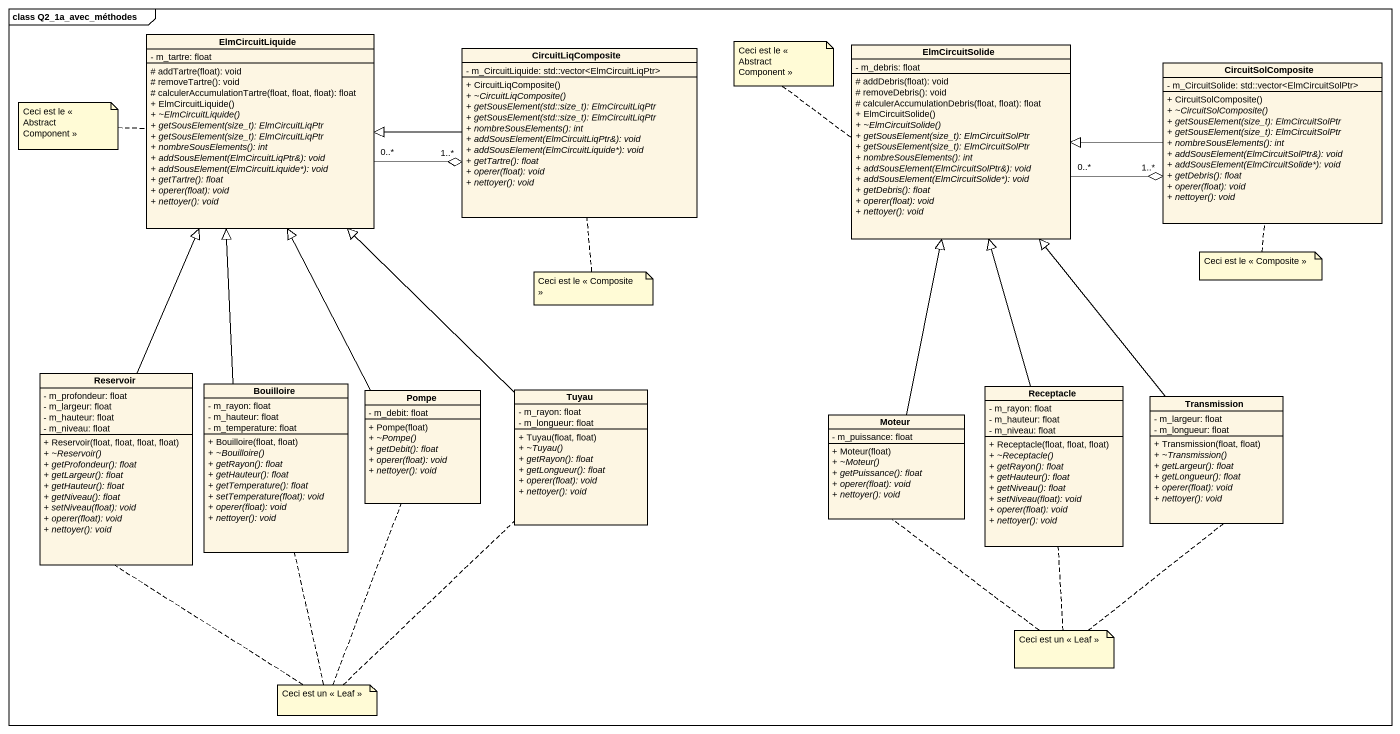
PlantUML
@startuml
mainframe class Q2_1a_avec_méthodes
hide circle
hide empty members
skinparam classAttributeIconSize 0
class ElmCircuitLiquide {
  - m_tartre: float
  # addTartre(float): void
  # removeTartre(): void
  # calculerAccumulationTartre(float, float, float): float
  + ElmCircuitLiquide()
  {abstract} + ~ElmCircuitLiquide()
  {abstract} + getSousElement(size_t): ElmCircuitLiqPtr
  {abstract} + getSousElement(size_t): ElmCircuitLiqPtr
  {abstract} + nombreSousElements(): int
  {abstract} + addSousElement(ElmCircuitLiqPtr&): void
  {abstract} + addSousElement(ElmCircuitLiquide*): void
  {abstract} + getTartre(): float
  {abstract} + operer(float): void
  {abstract} + nettoyer(): void
}
class CircuitLiqComposite {
  - m_CircuitLiquide: std::vector<ElmCircuitLiqPtr>
  + CircuitLiqComposite()
  {abstract} + ~CircuitLiqComposite()
  {abstract} + getSousElement(std::size_t): ElmCircuitLiqPtr
  {abstract} + getSousElement(std::size_t): ElmCircuitLiqPtr
  {abstract} + nombreSousElements(): int
  {abstract} + addSousElement(ElmCircuitLiqPtr&): void
  {abstract} + addSousElement(ElmCircuitLiquide*): void
  {abstract} + getTartre(): float
  {abstract} + operer(float): void
  {abstract} + nettoyer(): void
}
class ElmCircuitSolide {
  - m_debris: float
  # addDebris(float): void
  # removeDebris(): void
  # calculerAccumulationDebris(float, float): float
  + ElmCircuitSolide()
  {abstract} + ~ElmCircuitSolide()
  {abstract} + getSousElement(size_t): ElmCircuitSolPtr
  {abstract} + getSousElement(size_t): ElmCircuitSolPtr
  {abstract} + nombreSousElements(): int
  {abstract} + addSousElement(ElmCircuitSolPtr&): void
  {abstract} + addSousElement(ElmCircuitSolide*): void
  {abstract} + getDebris(): float
  {abstract} + operer(float): void
  {abstract} + nettoyer(): void
}
class CircuitSolComposite {
  - m_CircuitSolide: std::vector<ElmCircuitSolPtr>
  + CircuitSolComposite()
  {abstract} + ~CircuitSolComposite()
  {abstract} + getSousElement(size_t): ElmCircuitSolPtr
  {abstract} + getSousElement(size_t): ElmCircuitSolPtr
  {abstract} + nombreSousElements(): int
  {abstract} + addSousElement(ElmCircuitSolPtr&): void
  {abstract} + addSousElement(ElmCircuitSolide*): void
  {abstract} + getDebris(): float
  {abstract} + operer(float): void
  {abstract} + nettoyer(): void
}
class Reservoir {
  - m_profondeur: float
  - m_largeur: float
  - m_hauteur: float
  - m_niveau: float
  + Reservoir(float, float, float, float)
  {abstract} + ~Reservoir()
  {abstract} + getProfondeur(): float
  {abstract} + getLargeur(): float
  {abstract} + getHauteur(): float
  {abstract} + getNiveau(): float
  {abstract} + setNiveau(float): void
  {abstract} + operer(float): void
  {abstract} + nettoyer(): void
}
class Bouilloire {
  - m_rayon: float
  - m_hauteur: float
  - m_temperature: float
  + Bouilloire(float, float)
  {abstract} + ~Bouilloire()
  {abstract} + getRayon(): float
  {abstract} + getHauteur(): float
  {abstract} + getTemperature(): float
  {abstract} + setTemperature(float): void
  {abstract} + operer(float): void
  {abstract} + nettoyer(): void
}
class Pompe {
  - m_debit: float
  + Pompe(float)
  {abstract} + ~Pompe()
  {abstract} + getDebit(): float
  {abstract} + operer(float): void
  {abstract} + nettoyer(): void
}
class Tuyau {
  - m_rayon: float
  - m_longueur: float
  + Tuyau(float, float)
  {abstract} + ~Tuyau()
  {abstract} + getRayon(): float
  {abstract} + getLongueur(): float
  {abstract} + operer(float): void
  {abstract} + nettoyer(): void
}
class Receptacle {
  - m_rayon: float
  - m_hauteur: float
  - m_niveau: float
  + Receptacle(float, float, float)
  {abstract} + ~Receptacle()
  {abstract} + getRayon(): float
  {abstract} + getHauteur(): float
  {abstract} + getNiveau(): float
  {abstract} + setNiveau(float): void
  {abstract} + operer(float): void
  {abstract} + nettoyer(): void
}
class Transmission {
  - m_largeur: float
  - m_longueur: float
  + Transmission(float, float)
  {abstract} + ~Transmission()
  {abstract} + getLargeur(): float
  {abstract} + getLongueur(): float
  {abstract} + operer(float): void
  {abstract} + nettoyer(): void
}
class Moteur {
  - m_puissance: float
  + Moteur(float)
  {abstract} + ~Moteur()
  {abstract} + getPuissance(): float
  {abstract} + operer(float): void
  {abstract} + nettoyer(): void
}
ElmCircuitLiquide "0..*" -right-o "1..*" CircuitLiqComposite
CircuitLiqComposite -left-|> ElmCircuitLiquide
ElmCircuitSolide "0..*" -right-o "1..*" CircuitSolComposite
CircuitSolComposite -left-|> ElmCircuitSolide
Reservoir -up-|> ElmCircuitLiquide
Bouilloire -up-|> ElmCircuitLiquide
Pompe -up-|> ElmCircuitLiquide
Tuyau -up-|> ElmCircuitLiquide
Receptacle -up-|> ElmCircuitSolide
Transmission -up-|> ElmCircuitSolide
Moteur -up-|> ElmCircuitSolide
note left of ElmCircuitSolide : Ceci est le << Abstract Component >>
note left of ElmCircuitLiquide : Ceci est le << Abstract Component >>
note bottom of CircuitSolComposite : Ceci est le << Composite >>
note bottom of CircuitLiqComposite : Ceci est le << Composite >>
note as N5
  Ceci est un << Leaf >>
end note
N5 .. Transmission
N5 .. Receptacle
N5 .. Moteur
note as N6
  Ceci est un << Leaf >>
end note
N6 .. Reservoir
N6 .. Bouilloire
N6 .. Pompe
N6 .. Tuyau
@enduml
